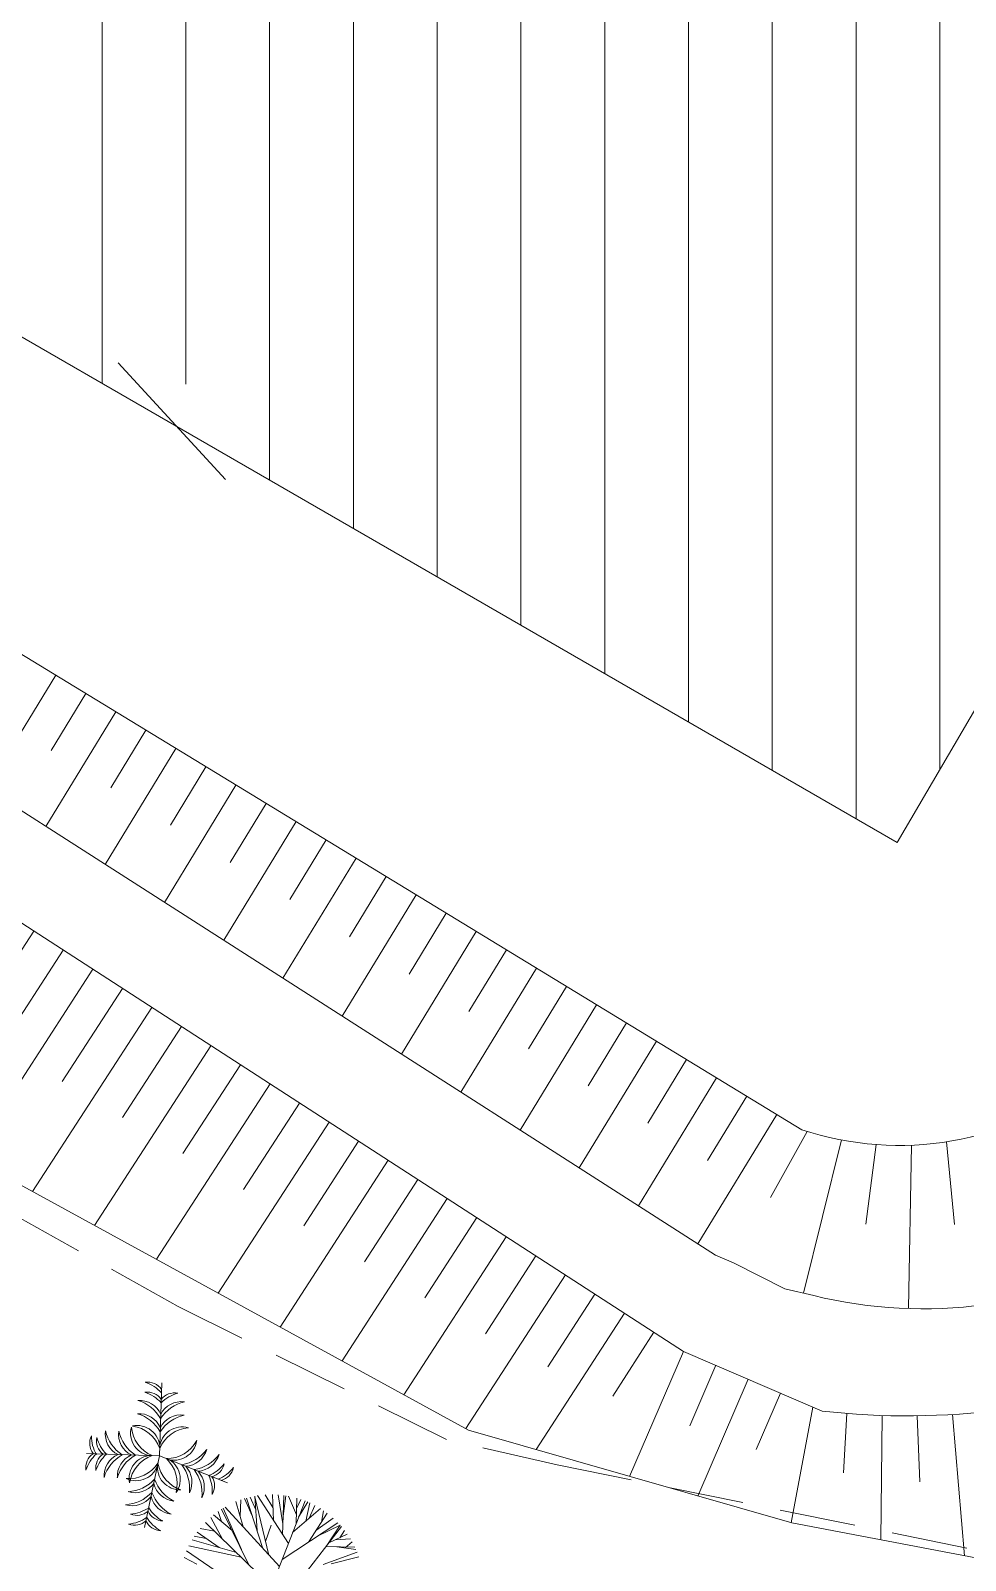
# Model space of a CAD drawing. Header units: millimetres. Extents: x 997 to 4249, y 599 to 1440.
# Drawn here: x 1327.8 to 1366.8, y 933.6 to 997.4 of the extents above; entities that cross this region are included whole.
import ezdxf

# ---------------------------------------------------------------- set-up
doc = ezdxf.new("R2010")
doc.units = ezdxf.units.MM
doc.linetypes.add('DASHED', pattern=[19.05, 12.7, -6.35])
doc.layers.add('cercas existentes', color=18, linetype='Continuous')
doc.layers.add('taludes', color=9, linetype='Continuous')

# ---------------------------------------------------------------- blocks, each defined once
blk = doc.blocks.new('gtfoods1')
at = {"layer": 'taludes', "lineweight": 5}
h = blk.add_hatch(dxfattribs=at)
h.set_pattern_fill('ANSI31', color=256, scale=0.75, angle=45, style=0)
h.set_pattern_definition([(90, (-527604.815, -10865515.9044), (-3.4925, 7e-16), [])])
h.paths.add_polyline_path([(-592.193, 320.967, -0.787757), (-589.074, 320.216, -0.144834), (-589.34, 319.318), (-560.489, 302.645), (-534.635, 346.845), (-620.692, 396.996), (-647.199, 352.754)])
h.paths.add_polyline_path([(-644.649, 353.775), (-604.915, 330.539), (-602.832, 334.1), (-642.567, 357.336)], flags=24)
for p, q in [((-592.957, 322.646), (-588.492, 317.785)), ((-595.566, 309.617, -152.544), (-598.446, 304.893, -152.544)), ((-594.314, 308.853, -152.544), (-595.762, 306.477, -152.544)), ((-593.062, 308.09, -152.544), (-595.975, 303.31, -152.544)), ((-591.809, 307.327, -152.544), (-593.275, 304.923, -152.544)), ((-590.557, 306.563, -152.544), (-593.505, 301.727, -152.544)), ((-589.305, 305.8, -152.544), (-590.787, 303.368, -152.544)), ((-588.052, 305.037, -152.544), (-591.034, 300.144, -152.544)), ((-586.8, 304.273, -152.544), (-588.299, 301.813, -152.544)), ((-585.548, 303.51, -152.544), (-588.564, 298.562, -152.544)), ((-584.295, 302.746, -152.544), (-585.812, 300.258, -152.544)), ((-583.043, 301.983, -152.544), (-586.093, 296.979, -152.544)), ((-581.79, 301.22, -152.544), (-583.324, 298.704, -152.544)), ((-580.538, 300.456, -152.544), (-583.622, 295.396, -152.544)), ((-579.286, 299.693, -152.544), (-580.836, 297.149, -152.544)), ((-596.482, 298.947, -152.544), (-601.688, 290.904, -152.544)), ((-578.033, 298.93, -152.544), (-581.152, 293.814, -152.544)), ((-595.251, 298.15, -152.544), (-597.825, 294.174, -152.544)), ((-576.781, 298.166, -152.544), (-578.349, 295.594, -152.544)), ((-575.529, 297.403, -152.544), (-578.681, 292.231, -152.544)), ((-594.02, 297.353, -152.544), (-599.108, 289.492, -152.544)), ((-592.788, 296.556, -152.544), (-595.303, 292.67, -152.544)), ((-574.276, 296.639, -152.544), (-575.861, 294.04, -152.544)), ((-591.557, 295.759, -152.544), (-596.529, 288.079, -152.544)), ((-573.024, 295.876, -152.544), (-576.211, 290.648, -152.544)), ((-590.326, 294.962, -152.544), (-592.782, 291.167, -152.544)), ((-571.772, 295.113, -152.544), (-573.373, 292.485, -152.544)), ((-570.519, 294.349, -152.544), (-573.74, 289.066, -152.544)), ((-589.095, 294.165, -152.544), (-593.949, 286.666, -152.544)), ((-569.267, 293.586, -152.544), (-570.886, 290.93, -152.544)), ((-587.864, 293.368, -152.544), (-590.261, 289.664, -152.544)), ((-586.632, 292.571, -152.544), (-591.369, 285.254, -152.544)), ((-568.015, 292.823, -152.544), (-571.269, 287.483, -152.544)), ((-585.401, 291.774, -152.544), (-587.74, 288.161, -152.544)), ((-566.762, 292.059, -152.544), (-568.398, 289.376, -152.544)), ((-565.51, 291.296, -152.544), (-568.799, 285.9, -152.544)), ((-584.17, 290.977, -152.544), (-588.789, 283.841, -152.544)), ((-564.234, 290.585, -152.544), (-565.763, 287.839, -152.544)), ((-582.939, 290.18, -152.544), (-585.219, 286.657, -152.544)), ((-562.811, 290.233, -152.544), (-564.395, 283.842, -152.544)), ((-561.357, 290.042, -152.544), (-561.792, 286.721, -152.544)), ((-559.892, 290.016, -152.544), (-560.011, 283.2, -152.544)), ((-558.432, 290.156, -152.544), (-558.103, 286.707, -152.544)), ((-581.707, 289.383, -152.544), (-586.209, 282.428, -152.544)), ((-580.476, 288.586, -152.544), (-582.698, 285.154, -152.544)), ((-579.245, 287.789, -152.544), (-583.629, 281.016, -152.544)), ((-578.014, 286.992, -152.544), (-580.177, 283.651, -152.544)), ((-576.783, 286.195, -152.544), (-581.049, 279.603, -152.544)), ((-575.551, 285.398, -152.544), (-577.655, 282.147, -152.544)), ((-574.32, 284.601, -152.544), (-578.47, 278.191, -152.544)), ((-573.089, 283.804, -152.544), (-575.051, 280.773, -152.544)), ((-571.858, 283.007, -152.544), (-575.54, 277.318, -152.544)), ((-570.626, 282.21, -152.544), (-572.347, 279.552, -152.544)), ((-569.395, 281.413, -152.544), (-571.642, 276.198, -152.544)), ((-568.048, 280.832, -152.544), (-569.134, 278.311, -152.544)), ((-566.701, 280.252, -152.544), (-568.799, 275.38, -152.544)), ((-565.354, 279.672, -152.544), (-566.366, 277.322, -152.544)), ((-564.007, 279.092, -152.544), (-564.914, 274.263, -152.544)), ((-562.58, 278.824, -152.544), (-562.721, 276.347, -152.544)), ((-561.116, 278.74, -152.544), (-561.165, 273.548, -152.544)), ((-559.649, 278.726, -152.544), (-559.545, 275.973, -152.544)), ((-558.184, 278.782, -152.544), (-557.679, 272.886, -152.544))]:
    blk.add_line(p, q, dxfattribs=at)
at = {"layer": 'taludes', "linetype": 'Continuous', "lineweight": 5}
for p in [(-591.148, 280.106, 12.071), (-594.289, 277.149, 12.071), (-591.86, 274.07, 12.071), (-588.406, 275.927, 12.071)]:
    blk.add_line(p, (-591.24, 277.057, 12.071), dxfattribs=at)
at = {"layer": 'taludes', "lineweight": 5, "extrusion": (-0.01642, -0.01246, 0.999788)}
for p, q in [((-587.748, 274.091, 12.087), (-588.055, 275.145, 12.095)), ((-587.874, 274.522, 12.09), (-587.844, 275.226, 12.099)), ((-587.378, 274.555, 12.099), (-587.702, 275.272, 12.102)), ((-586.937, 273.198, 12.089), (-587.619, 275.297, 12.104)), ((-587.228, 274.807, 12.104), (-587.461, 275.338, 12.107)), ((-587.173, 273.926, 12.094), (-587.263, 275.38, 12.111)), ((-586.68, 272.915, 12.09), (-587.261, 275.344, 12.11)), ((-585.869, 273.395, 12.109), (-587.152, 275.398, 12.113)), ((-586.512, 274.902, 12.117), (-586.842, 275.433, 12.118)), ((-586.571, 271.595, 12.075), (-585.171, 275.186, 12.143)), ((-586.489, 274.362, 12.111), (-586.536, 275.442, 12.124)), ((-586.094, 274.216, 12.116), (-586.294, 275.432, 12.127)), ((-586.108, 273.767, 12.11), (-586.058, 275.408, 12.131)), ((-586.084, 274.545, 12.12), (-585.967, 275.394, 12.132)), ((-585.529, 274.596, 12.13), (-585.868, 275.377, 12.134)), ((-585.536, 274.25, 12.125), (-585.515, 275.294, 12.138)), ((-585.524, 274.854, 12.133), (-585.347, 275.242, 12.141)), ((-585.439, 274.498, 12.13), (-585.063, 275.134, 12.144)), ((-585.137, 274.332, 12.133), (-584.976, 275.095, 12.145)), ((-588.611, 273.585, 12.066), (-589.106, 274.49, 12.069)), ((-588.211, 273.937, 12.077), (-588.987, 274.589, 12.073)), ((-588.661, 274.315, 12.075), (-588.79, 274.738, 12.078)), ((-587.512, 272.513, 12.071), (-588.651, 274.832, 12.081)), ((-587.822, 273.144, 12.074), (-588.588, 274.872, 12.083)), ((-586.244, 272.435, 12.091), (-588.504, 274.922, 12.085)), ((-585.69, 273.854, 12.118), (-584.531, 274.856, 12.149)), ((-585.028, 273.46, 12.124), (-584.249, 274.662, 12.151)), ((-584.998, 274.452, 12.136), (-584.765, 274.991, 12.147)), ((-584.719, 273.937, 12.135), (-583.998, 274.454, 12.153)), ((-584.486, 274.296, 12.143), (-584.399, 274.769, 12.15)), ((-588.759, 273.23, 12.059), (-589.669, 273.876, 12.053)), ((-588.95, 273.916, 12.065), (-589.55, 274.03, 12.056)), ((-586.571, 271.595, 12.075), (-589.325, 274.282, 12.063)), ((-586.817, 273.49, 12.095), (-586.586, 274.168, 12.107)), ((-586.126, 272.737, 12.097), (-583.803, 274.266, 12.154)), ((-585.543, 271.668, 12.093), (-583.657, 274.105, 12.154)), ((-584.66, 273.702, 12.133), (-583.703, 274.158, 12.154)), ((-583.703, 274.158, 12.154), (-584.298, 273.277, 12.133)), ((-584.186, 273.421, 12.137), (-583.413, 273.791, 12.154)), ((-583.725, 273.642, 12.147), (-583.523, 273.941, 12.154)), ((-587.833, 272.826, 12.07), (-590.021, 273.299, 12.04)), ((-588.033, 273.021, 12.069), (-589.883, 273.554, 12.045)), ((-589.301, 273.615, 12.055), (-589.792, 273.699, 12.048)), ((-584.298, 273.277, 12.133), (-583.095, 273.242, 12.153)), ((-583.916, 273.55, 12.143), (-583.282, 273.589, 12.154)), ((-583.843, 273.264, 12.141), (-583.05, 273.143, 12.152)), ((-583.506, 273.213, 12.146), (-583.21, 273.466, 12.154)), ((-589.685, 272.531, 12.036), (-590.218, 272.822, 12.03)), ((-588.916, 272.269, 12.045), (-590.113, 273.098, 12.036)), ((-584.412, 272.518, 12.122), (-583.003, 273.033, 12.152)), ((-584.078, 272.551, 12.128), (-582.935, 272.849, 12.15))]:
    blk.add_line(p, q, dxfattribs=at)
at = {"layer": 'taludes', "linetype": 'DASHED', "lineweight": 5, "ltscale": 0.25}
blk.add_lwpolyline([(-557.583, 273.208), (-574.669, 276.685), (-579.27, 277.739), (-590.467, 283.283), (-609.043, 293.705), (-633.979, 308.749), (-642.946, 313.593), (-655.031, 318.679), (-683.28, 328.822), (-692.83, 331.565), (-706.256, 331.819), (-714.724, 331.489), (-718.22, 332.997), (-720.63, 334.258), (-723.475, 335.985)], dxfattribs=at)
at = {"layer": 'taludes', "lineweight": 5, "elevation": -9.086}
blk.add_lwpolyline([(-560.489, 302.645), (-647.199, 352.754), (-620.692, 396.996), (-534.635, 346.845)], close=True, dxfattribs=at)
at = {"layer": 'taludes', "lineweight": 5}
for points, elevation in [([(-519.373, 332.467), (-519.846, 331.913), (-527.668, 321.47), (-552.462, 292.707, -0.248481), (-564.466, 290.659), (-564.466, 290.659), (-564.466, 290.659), (-621.553, 325.457), (-645.908, 339.746), (-652.928, 343.774), (-657.638, 347.91), (-662.346, 351.469), (-665.627, 353.902), (-672.228, 355.758), (-677.573, 356.853), (-689.095, 358.947), (-694.328, 361.242), (-702.226, 364.541), (-709.657, 368.878), (-719.805, 373.966), (-725.428, 378.543), (-727.578, 380.221), (-728.338, 382.56), (-724.018, 393.949)], -9.614), ([(-550.042, 285.606, -0.188455), (-563.968, 283.741), (-565.169, 284.027), (-567.311, 285.102), (-568.064, 285.43), (-605.565, 309.453), (-644.432, 332.047), (-649.948, 336.248), (-655.461, 339.268), (-659.457, 340.725), (-670.778, 344.217), (-677.509, 347.658), (-681.902, 350.321), (-689.992, 354.109), (-699.895, 357.881), (-708.979, 361.585), (-716.238, 365.47), (-726.895, 372.1)], -14.986), ([(-713.332, 331.318), (-684.754, 336.361), (-655.444, 331.538), (-607.552, 306.113), (-569.394, 281.412), (-563.622, 278.926, 0.124338), (-548.623, 280.928), (-547.913, 281.334), (-525.624, 301.101), (-522.387, 303.744), (-518.897, 305.36), (-515.508, 305.754), (-511.812, 305.788), (-506.53, 304.685), (-503.592, 303.662), (-434.246, 251.746), (-425.865, 242.536), (-425.783, 242.465), (-407.388, 237.098), (-401.392, 233.594)], -152.544)]:
    blk.add_lwpolyline(points, format="xyb", dxfattribs=dict(at, elevation=elevation))
at = {"layer": 'taludes', "lineweight": 5, "elevation": 13.33}
blk.add_lwpolyline([(-713.332, 331.318), (-710.841, 331.221), (-691.321, 330.807), (-663.006, 321.026), (-631.197, 307.062), (-578.354, 278.127), (-564.885, 274.255), (-544.871, 270.452), (-526.339, 286.422), (-506.785, 297.004), (-484.325, 280.822), (-427.732, 234.121), (-394.233, 208.646), (-293.309, 172.951), (-278.688, 167.779), (-255.398, 168.56)], dxfattribs=at)
at = {"layer": 'taludes', "linetype": 'Continuous', "lineweight": 5}
for centre, radius, start, end in [((-591.749, 279.01, 12.071), 0.704, 34.5568, 97.89116), ((-592.344, 278.204, 12.071), 1.585, 42.34311, 71.64619), ((-591.736, 279.426, 12.071), 0.704, 34.5568, 97.89116), ((-592.332, 278.62, 12.071), 1.585, 42.34311, 71.64619), ((-590.068, 278.135, 12.071), 1.585, 104.88747, 134.19055), ((-590.614, 278.976, 12.071), 0.704, 78.6425, 141.97686), ((-592.082, 278.397, 12.071), 0.975, 23.51574, 93.66054), ((-592.614, 277.804, 12.071), 1.635, 29.63802, 73.3034), ((-589.824, 277.719, 12.071), 1.635, 103.23026, 146.89564), ((-590.319, 278.343, 12.071), 0.975, 82.87311, 153.01792), ((-591.497, 278.007, 12.071), 0.951, 164.63225, 264.84089), ((-590.981, 278.386, 12.071), 1.438, 185.07904, 246.60037), ((-592.173, 277.371, 12.071), 0.951, 1.69277, 101.90141), ((-592.583, 276.879, 12.071), 1.438, 19.93329, 81.45462), ((-592.099, 277.842, 12.071), 0.975, 23.51574, 93.66054), ((-592.631, 277.249, 12.071), 1.635, 29.63802, 73.3034), ((-590.29, 277.314, 12.071), 0.951, 74.63225, 174.84089), ((-589.911, 276.798, 12.071), 1.438, 95.07904, 156.60037), ((-589.84, 277.165, 12.071), 1.635, 103.23026, 146.89564), ((-590.335, 277.789, 12.071), 0.975, 82.87311, 153.01792), ((-593.447, 277.582, 12.071), 0.704, 154.04937, 217.38373), ((-592.495, 277.899, 12.071), 1.585, 180.29434, 209.59742), ((-593.159, 277.683, 12.071), 0.704, 168.6425, 231.97686), ((-592.318, 278.229, 12.071), 1.585, 194.88747, 224.19055), ((-592.526, 277.978, 12.071), 0.975, 172.87311, 243.01792), ((-591.903, 278.474, 12.071), 1.635, 193.23026, 236.89563), ((-591.972, 277.962, 12.071), 0.975, 172.87311, 243.01792), ((-591.348, 278.457, 12.071), 1.635, 193.23026, 236.89563), ((-590.948, 278.38, 12.071), 1.438, 269.93329, 331.45462), ((-590.626, 277.826, 12.071), 0.951, 251.69277, 351.90141), ((-593.609, 276.561, 12.071), 0.704, 124.5568, 187.89116), ((-592.803, 275.965, 12.071), 1.585, 132.34311, 161.64619), ((-593.193, 276.548, 12.071), 0.704, 124.5568, 187.89116), ((-592.387, 275.953, 12.071), 1.585, 132.34311, 161.64619), ((-592.58, 276.215, 12.071), 0.975, 113.51574, 183.66054), ((-591.987, 275.683, 12.071), 1.635, 119.63802, 163.3034), ((-592.025, 276.198, 12.071), 0.975, 113.51574, 183.66054), ((-591.432, 275.666, 12.071), 1.635, 119.63802, 163.3034), ((-591.554, 276.124, 12.071), 0.951, 91.69277, 191.90141), ((-591.062, 275.714, 12.071), 1.438, 109.93329, 171.45462), ((-590.584, 278.298, 12.071), 1.635, 279.63802, 323.3034), ((-590.209, 277.596, 12.071), 0.975, 273.51574, 343.66054), ((-590.068, 278.093, 12.071), 1.635, 279.63802, 323.3034), ((-589.693, 277.39, 12.071), 0.975, 273.51574, 343.66054), ((-592.504, 277.543, 12.071), 1.438, 265.07904, 326.60037), ((-592.22, 276.969, 12.071), 0.951, 244.63225, 344.84089), ((-590.376, 276.586, 12.071), 0.951, 171.69277, 271.90141), ((-589.887, 277, 12.071), 1.438, 189.93329, 251.45462), ((-591.938, 275.896, 12.071), 1.438, 345.07904, 46.60037), ((-591.324, 276.076, 12.071), 0.951, 324.63225, 64.84089), ((-591.618, 275.705, 12.071), 1.635, 353.23026, 36.89564), ((-590.862, 275.957, 12.071), 0.975, 332.87311, 43.01792), ((-591.102, 275.499, 12.071), 1.635, 353.23026, 36.89564), ((-590.347, 275.751, 12.071), 0.975, 332.87311, 43.01792), ((-589.785, 277.703, 12.071), 1.585, 292.34311, 321.64619), ((-589.231, 276.867, 12.071), 0.704, 284.5568, 347.89116), ((-589.398, 277.549, 12.071), 1.585, 292.34311, 321.64619), ((-588.844, 276.713, 12.071), 0.704, 284.5568, 347.89116), ((-592.637, 277.194, 12.071), 1.635, 273.23026, 316.89564), ((-592.258, 276.494, 12.071), 0.975, 252.87311, 323.01792), ((-590.531, 276.135, 12.071), 0.975, 193.51574, 263.66054), ((-589.904, 276.626, 12.071), 1.635, 199.63802, 243.3034), ((-590.628, 275.587, 12.071), 1.585, 354.88747, 24.19055), ((-589.651, 275.813, 12.071), 0.704, 328.6425, 31.97686), ((-592.75, 276.651, 12.071), 1.635, 273.23026, 316.89564), ((-592.371, 275.95, 12.071), 0.975, 252.87311, 323.01792), ((-590.644, 275.592, 12.071), 0.975, 193.51574, 263.66054), ((-590.017, 276.083, 12.071), 1.635, 199.63802, 243.3034), ((-592.666, 275.792, 12.071), 1.585, 274.88747, 304.19055), ((-592.581, 276.199, 12.071), 1.585, 274.88747, 304.19055), ((-592.19, 275.276, 12.071), 0.704, 248.6425, 311.97686), ((-590.436, 275.329, 12.071), 1.585, 212.34311, 241.64619), ((-591.078, 275.045, 12.071), 0.704, 204.5568, 267.89116), ((-590.352, 275.736, 12.071), 1.585, 212.34311, 241.64619), ((-592.274, 274.868, 12.071), 0.704, 248.6425, 311.97686), ((-591.163, 274.638, 12.071), 0.704, 204.5568, 267.89116)]:
    blk.add_arc(centre, radius, start, end, dxfattribs=at)

msp = doc.modelspace()

# ---------------------------------------------------------------- block references
at = {"layer": 'cercas existentes', "color": 1}
msp.add_blockref('gtfoods1', (1924.454, 660.921), dxfattribs=at)

doc.saveas('drawing.dxf')
